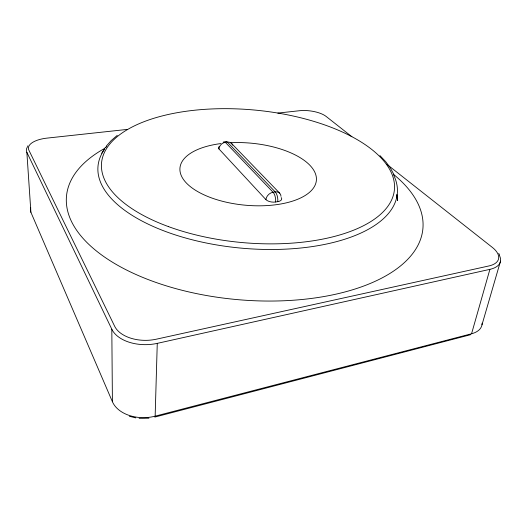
<?xml version="1.0" encoding="UTF-8"?>
<svg xmlns="http://www.w3.org/2000/svg" width="527" height="527" viewBox="0 0 527 527"><rect width="100%" height="100%" fill="white"/><g stroke="black" fill="none" stroke-linecap="round" stroke-linejoin="round"><path stroke-width="0.79" d="M482.119 323.163A28.702 15.665 16.1 0 1 471.56 333.762L155.149 416.172L157.263 343.367A35.177 21.739 -0.4 0 1 111.816 329.23L26.857 152.303A25.671 10.896 -1.2 0 1 27.358 147.112M471.56 333.762L489.899 269.35A30.164 14.499 14.3 0 0 499.339 255.384M481.981 324.81L500.518 261.135M101.691 153.245L105.486 147.185M27.457 146.434L27.872 145.841M106.197 146.256L111.177 140.61L117.277 135.367M154.839 417.074L470.743 334.658M157.263 343.367L489.899 269.35M219.212 146.572A6.482 2.787 4.4 0 0 218.975 148.957L265.904 199.595A7.233 3.472 6.2 0 0 275.601 201.999L277.762 201.657A7.226 3.465 6.3 0 0 281.214 197.559M127.139 129.425L46.982 138.12A23.563 9.954 -1.2 0 0 28.866 150.155L114.675 326.292A32.299 19.874 -0.3 0 0 156.341 339.19L488.865 265.964A27.687 13.247 14.3 0 0 492.343 247.407L386.785 164.233M277.848 113.081L299.481 110.729A20.026 7.767 6.8 0 1 326.134 116.441L351.865 136.71M148.924 418.194L139.121 418.326M135.795 417.891L129.379 416.277M231.399 143.304L279.587 193.08M379.921 155.564L385.705 161.664L390.382 167.988L393.853 174.496M498.766 253.401L499.556 254.949M26.857 152.303L30.909 212.322L112.409 401.719A33.155 23.01 -1.9 0 0 155.149 416.172M396.956 195.227L397.608 200.543L396.871 194.325M111.816 329.23L112.409 401.719M218.975 148.957A6.482 5.316 -43.9 0 1 225.358 142.33L227.341 142.092A6.476 5.303 -44.1 0 1 232.565 145.149M265.904 199.595A7.24 5.527 -43.3 0 1 273.085 192.25L275.239 191.92A7.233 5.514 -43.4 0 1 280.983 196.321M275.601 201.999A7.233 3.116 81.2 0 0 273.085 192.25L225.358 142.33A6.508 2.49 82.8 0 0 223.191 142.448M277.762 201.657A7.226 3.129 81.2 0 0 275.239 191.92L227.341 142.092A6.495 2.503 82.8 0 0 225.391 141.921M230.154 142.745A68.484 31.146 5.2 0 1 314.955 185.464A68.484 31.146 5.2 0 1 205.043 195.3A68.484 31.146 5.2 0 1 220.866 143.575M393.287 174.266A150.281 68.556 5.2 0 1 242.98 248.289A150.281 68.556 5.2 0 1 104.491 149.352M105.855 147.507A150.281 68.556 5.2 0 1 106.836 146.302M393.728 174.542A178.949 87.469 5.2 0 1 358.241 287.973A178.949 87.469 5.2 0 1 120.176 266.675A178.949 87.469 5.2 0 1 104.241 148.647M30.909 212.322A24.585 11.937 -2.4 0 1 30.783 207.822M168.436 226.603A147.053 66.554 5.2 0 0 394.367 190.188A147.053 66.554 5.2 0 0 181.136 112.02A147.053 66.554 5.2 0 0 168.436 226.603"/></g></svg>
